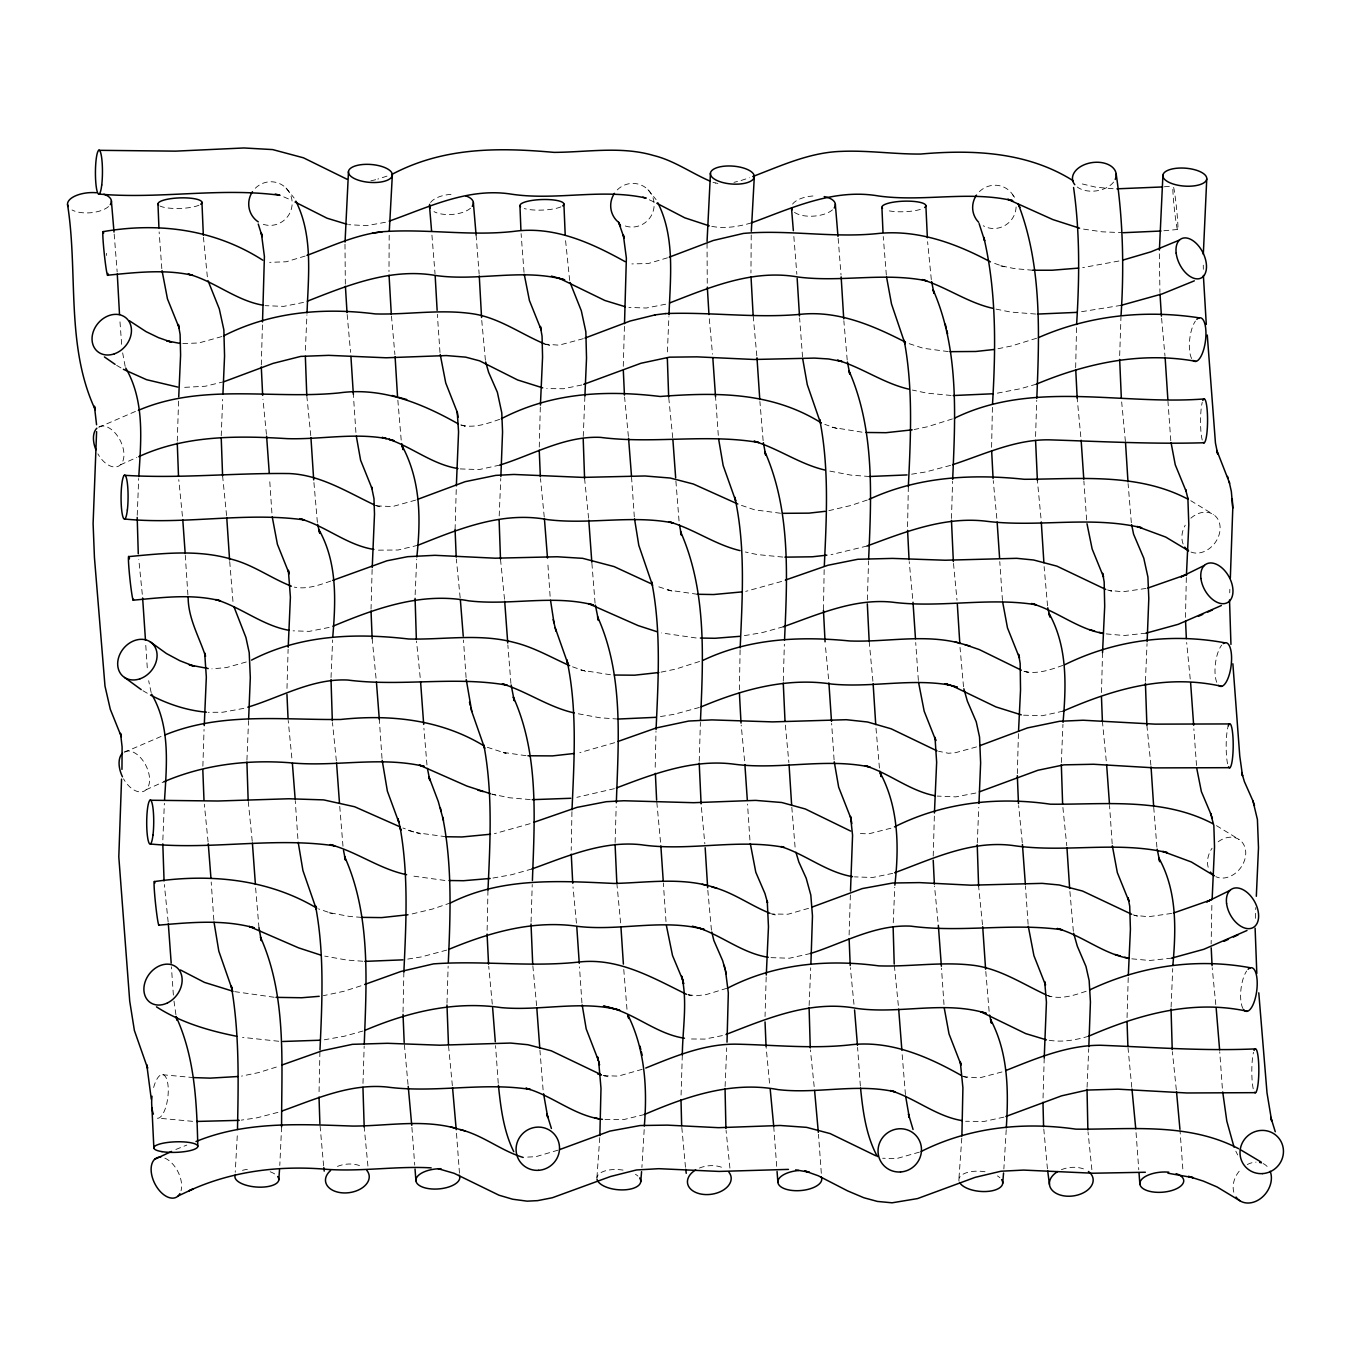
<?xml version="1.0" encoding="UTF-8"?>
<svg xmlns="http://www.w3.org/2000/svg" width="1351" height="1351" viewBox="0 0 1351 1351"><rect width="100%" height="100%" fill="white"/><g stroke="black" fill="none" stroke-linecap="round" stroke-linejoin="round"><path stroke-width="0.75" stroke-dasharray="5 3.75" d="M177.268 441.101L178.653 398.815M991.6 447.316L992.445 405.79M783.276 681.14L784.357 644.241M933.22 856.095L934.436 812.981M1035.575 436.508L1036.724 400.234M1127.055 1017.59L1128.237 977.33M1017.337 773.633L1018.434 733.306M1075.666 367.658L1076.612 324.493M1119.675 355.634L1120.975 316.86M1159.344 253.819L1159.935 292.458M286.986 688.419L288.118 649.189M455.084 529.558L456.351 485.836M849.104 934.943L850.505 890.917M867.359 599.861L868.575 560.8M261.3 364.905L262.516 321.91M344.995 244.143L345.332 284.352M446.995 1003.151L448.144 966.134M623.267 366.341L624.517 323.649M655.201 767.25L655.995 731.381M699.227 761.305L700.392 722.413M951.476 518.463L952.59 481.328M362.98 1083.418L364.179 1046.046M202.87 766.186L204.052 729.439M246.929 760.174L248.55 720.573M531.044 922.041L532.243 884.483M615.11 842.484L616.174 806.631M707.046 243.264L707.265 285.213M137.228 515.288L138.697 478.49M809.131 1005.516L810.701 967.84M389.189 235.209L388.987 271.585M499.195 515.964L500.765 478.524M1145.462 681.292L1147.033 643.616M583.244 436.424L584.899 396.063M725.099 1086.542L726.72 1047.869M751.224 234.973L750.953 273.003M893.247 922.733L894.75 887.235M221.226 435.849L222.662 399.406M1087.082 1087.285L1088.72 1048.697M977.28 842.906L978.766 807.358M1171.097 1007.103L1172.719 968.566M162.846 839.883L164.366 803.321M1229.731 592.836L1229.849 589.256M331.029 677.543L332.633 639.935M1061.329 762.521L1062.95 724.322M305.394 350.264L306.93 314.834M415.145 594.744L416.699 559.078M281.599 1126.852L279.792 1165.457M667.377 351.919L668.914 316.59M403.865 972.044L403.02 1012.558M824.161 569.649L823.451 610.331M319.917 1051.669L318.988 1095.171M487.964 890.275L487.086 932.021M1211.864 905.356L1211.138 943.944M1255.366 918.342L1255.788 907.585M908.345 486.664L907.534 528.393M571.946 811.647L571.203 850.218M740.112 649.831L739.352 691.087M1186.33 577.536L1185.486 617.373M237.269 1135.786L235.226 1172.28M372.133 569.43L371.035 609.132M766.186 976.993L765.038 1016.526M1006.225 1129.706L1003.861 1168.953M540.316 407.056L539.235 448.093M644.191 1129.605L641.894 1167.484M682.306 1055.097L680.988 1097.738M1044.222 1057.985L1042.972 1100.339M1102.534 652.617L1101.437 694.921M961.794 1138.082L958.889 1179.305M599.76 1137.61L596.922 1177.667M124.343 752.287L161.816 736.143M146.161 789.71L163.792 781.807M98.758 427.321L136.367 411.025M120.526 464.761L136.839 457.449M175.866 1149.465L186.776 1145.091M919.355 1152.15L896.709 1158.55L882.676 1158.246M305.174 256.048L286.192 261.773L269.609 262.347M667.495 257.805L648.362 263.513L631.88 263.918M583.328 338.662L559.027 345.18L544.909 344.117L549.435 345.366L546.091 344.336M330.86 581.048C319.224 585.051 306.795 589.661 294.332 587.128M642.215 1069.317L618.268 1076.122L604.083 1075.666L608.271 1076.831L603.086 1075.379M726.804 988.307L705.982 994.657L696.221 995.755L686.713 994.505L691.205 995.738L688.047 994.775M386.994 176.12L377.858 179.075M867.241 500.039L850.843 505.494L828.872 510.661M808.573 908.328L788.072 914.222L772.688 914.002M558.014 1150.174L535.925 1156.676L524.56 1157.233M246.254 661.973L226.394 667.597L211.887 668.829M1062.899 665.384C1050.453 669.691 1036.96 674.757 1023.67 671.211L1028.145 672.443L1022.859 670.822M499.634 419.334C487.238 423.623 473.779 428.605 460.573 424.923L465.132 426.173L461.485 425.025M415.618 500.123L392.398 506.608L377.165 505.865M1036.589 338.257L1011.477 345.991L995.805 349.183M699.565 661.466L675.736 669.083L660.757 672.207M530.132 823.671L494.432 833.685M699.345 707.451L674.402 714.257L658.021 716.976M614.654 742.678L579.815 752.608M450.609 902.89L432.371 909.071L409.978 914.441M781.638 581.437L745.701 591.383M446.691 950.108L421.546 956.88L407.023 959.193M361.004 985.808L343.779 991.313L323.379 995.687M221.885 336.551L198.884 342.951L182.571 343.627M952.421 418.928L927.225 426.815L914.154 429.517M950.58 465.369L925.671 471.972L911.182 474.269M276.347 1067.07L258.362 1072.643L241.525 1076.122M1086.17 991.246C1074.028 995.366 1060.67 999.824 1047.903 995.704M1001.986 1071.951L979.255 1077.946L964.344 1076.73M741.074 180.51L749.433 177.775M890.917 828.214L868.49 833.905L857.48 833.398M867.021 546.04L831.017 554.687M644.393 1114.524L623.892 1119.54L604.336 1119.624M1036.285 384.191L1020.444 388.733L996.531 393.31M531.889 868.98L511.472 874.756L492.051 878.201M976.553 746.9L955.444 752.71L948.385 753.267L938.59 751.274M783.31 626.763L762.352 632.589L742.206 636.017M363.031 1030.999L344.421 1036.2L324.308 1039.797M810.465 953.519L789.457 958.214L770.104 957.623M1063.085 711.15L1042.297 715.726L1023.095 715.169M499.701 465.116L479.081 469.574L459.813 468.898M614.401 788.663L576.877 797.326M277.918 1112.363L256.977 1117.817L241.255 1120.131M417.898 545.28L398.055 550.009L377.453 550.161M224.097 381.657L205.335 386.234L183.246 387.416M1088.653 1036.217C1075.649 1040.118 1061.802 1042.584 1048.292 1040.118M1003.928 1117.125L983.984 1121.465L965.577 1121.262M733.965 182.368L737.511 181.439M751.274 222.932C738.254 226.681 724.339 229.028 710.913 226.191M892.707 873.371L872.628 877.491L854.457 876.867M303.519 302.421L283.676 306.373L265.032 305.664M329.154 627.421L309.295 631.356L293.083 630.833M581.825 384.967L563.485 388.733L546.716 388.615M665.671 304.211L646.251 308.028L628.89 307.403M722.397 1035.592L704.8 1039.088L688.385 1038.953M1118.932 261.013L1082.725 267.616M370.816 180.848L375.916 179.666M243.839 708.38L222.729 712.247L208.189 712.315M385.44 222.273L366.56 225.668L348.558 224.671M975.861 793.02L955.765 796.87L937.189 796.077M1146.036 588.445L1122.816 591.772L1109.12 590.387L1113.393 591.586L1107.55 589.931M1171.638 913.428L1148.451 916.738L1134.806 915.353L1139.096 916.535L1133.253 914.88M1121.06 305.36L1078.571 312.165M1145.986 633.18L1124.083 635.527L1105.422 633.822M1171.604 958.146L1149.701 960.493L1131.057 958.754M1164.393 186.776L1171.435 186.083M1177.548 229.484L1160.999 231.021M1035.626 314.04L1010.531 312.047L996.025 309.109M1123.373 232.71L1102.163 231.815L1083.063 229.045M951.121 395.455L926.938 393.141L912.381 390.051M530.251 799.589L509.361 797.749L491.646 794.05M780.506 513.245L754.635 509.834L739.571 504.734M782.82 557.068L757.033 554.535L745.38 552.002M278.745 1041.266L242.521 1037.365M1032.62 270.234L1014.348 268.596L999.368 265.455L1004.181 266.772L992.09 262.516M1113.123 188.735L1096.049 187.232L1079.753 183.348M610.483 674.757L580.981 670.113L585.743 671.43L571.389 666.415M617.931 719.053L599.776 717.753L575.948 713.362M862.006 432.168L832.216 427.338L837.063 428.672L824.785 424.366M361.426 917.363L349.723 916.485L327.989 912.415L332.718 913.732L318.498 908.885M362.828 961.237L346.768 960.054L324.747 956.103M869.436 476.498L851.13 475.147L827.065 470.57M193.75 1077.608L161.546 1074.636M192.602 1121.33L158.388 1118.172M948.25 351.598L923.206 348.254L908.885 343.593M274.169 997.258L234.77 991.651M445.931 836.742L416.294 832.672M444.884 880.464L410.265 875.684M697.336 594.271L667.749 589.982L672.274 591.248L657.836 586.537M696.17 637.976L661.483 632.943M526.012 755.699L501.812 752.186L506.152 753.385L487.12 747.221M717.905 183.415L712.399 182.284L715.506 183.145M375.173 505.443L379.935 506.76L376.203 505.494M770.729 913.648L775.238 914.897L771.691 913.8M1046.079 995.231L1051.129 996.633M408.492 830.51L420.718 833.905M962.317 1076.257L967.282 1077.625L963.432 1076.24M492.304 794.219L495.986 795.249M413.541 831.912L402.902 827.994M283.794 196.891L291.478 200.235M649.307 199.796L654.931 202.414M1190.771 500.697L1213.401 514.495M1216.457 825.647L1239.036 839.461M142.936 690.733L148.982 694.194M116.642 365.361L121.708 368.333M647.99 189.697L656.096 199.644M286.04 188.059L294.13 198.006M1012.811 194.882L1014.601 197.246M1235.827 1151.204L1237.668 1154.936M151.16 692.539L148.661 680.718M125.17 366.408L122.553 352.391M175.917 1014.669L173.975 1001.057M711.437 930.18L707.755 889.549M963.516 686.764L960.021 647.399M569.666 280.451L565.41 238.992M207.345 276.82L203.444 237.252M879.433 768.06L875.853 726.551M1073.353 931.312L1069.654 888.519M1131.327 522.685L1128.085 483.607M931.312 279.606L927.597 241.694M485.397 360.261L481.665 319.444M401.196 440.071L397.481 395.809M795.08 847.077L791.652 805.297M1156.912 847.195L1153.653 806.294M317.384 522.415L313.702 479.892M989.118 1011.342L985.605 969.191M1047.532 605.805L1044.12 566.576M258.987 927.816L255.626 887.979M1091.878 1169.696L1088.011 1131.817M1047.43 1168.818L1043.58 1126.717M847.212 360.075L843.851 320.744M729.912 1168.108L726.061 1130.382M685.481 1167.281L681.647 1125.586M426.967 764.97L423.927 728.29M342.985 846.25L339.473 803.001M763.129 440.646L759.904 401.483M626.982 1009.298L623.486 965.982M232.963 601.465L229.586 559.871M524.019 272.362L521.098 233.622M367.928 1166.065L364.196 1127.106M323.615 1165.829L319.883 1123.627M161.816 268.68L159.131 231.916M886.34 275.114L883.233 236.509M679.046 520.962L675.787 479.706M1131.766 1087.285L1128.017 1047.768M905.44 1094.58L901.995 1052.311M814.18 1086.576L810.397 1049.879M1176.316 1089.801L1172.381 1051.652M769.53 1083.13L766.068 1046.518M1215.782 1004.57L1212.202 967.671M665.992 921.585L663.341 882.912M510.914 683.437L507.858 644.951M937.966 921.568L934.504 886.02M898.331 1005.414L894.21 964.04M853.967 1004.3L850.353 967.62M291.833 757.945L288.202 720.488M1190.231 679.013L1186.668 642.519M1196.513 765.477L1193.862 728.848M1106.249 760.883L1102.382 720.978M1022.268 842.652L1018.637 805.568M918.359 680.414L915.708 642.552M595.065 603.154L591.822 562.219M460.167 597.851L456.334 559.01M420.195 677.526L416.513 641.05M376.034 678.185L372.15 638.516M208.088 841.994L204.322 804.183M588.597 518.26L584.578 478.457M544.25 517.045L540.484 478.575M543.102 1089.869L539.927 1050.183M408.019 1084.532L404.185 1042.499M142.294 594.305L138.781 559.449M982.498 924.76L978.597 885.969M672.714 437.673L668.677 397.042M628.384 436.441L624.584 397.008M452.365 1085.731L448.6 1046.35M336.365 760.934L332.464 722.549M226.58 515.592L222.594 475.772M182.436 516.2L178.771 479.639M168.149 922.024L164.332 884.533M1170.793 440.713L1167.956 401.315M802.545 357.036L799.606 317.907M492.288 1004.148L488.724 966.218M121.641 344.319L119.732 318.363M1150.883 765.206L1146.898 725.352M1080.8 436.711L1077.203 398.494M1086.626 519.932L1083.874 480.973M1062.899 807.459L1066.766 845.709M1028.111 924.32L1025.443 885.834M912.668 598.409L909.206 561.611M828.551 678.81L825.36 645.39M310.764 435.63L306.778 395.336M266.434 434.363L262.955 399.271M252.232 841.301L248.162 800.451M953.502 563.418L956.998 600.232M785.353 725.149L788.883 762.589M744.57 760.799L741.192 725.115M701.405 807.526L704.85 843.868M660.538 842.23L656.62 800.079M504.514 599.27L500.495 559.094M1040.962 517.973L1037.399 480.534M996.802 518.311L993.238 480.584M718.293 435.343L715.54 396.755M620.616 922.936L616.833 883.03M576.438 923.155L573.01 886.948M382.012 758.384L379.327 719.644M869.183 641.421L872.982 681.968M439.987 352.527L437.336 314.293M213.846 920.166L211.195 882.017M834.091 759.887L831.625 723.393M860.367 1086.052L857.598 1047.43M536.617 1005.701L532.716 964.445M1125.4 441.507L1121.668 401.923M943.994 1004.604L941.495 968.143M756.813 355.853L753.115 314.918M709.292 318.752L712.501 354.198M391.469 316.033L394.914 354.637M347.156 314.479L350.568 352.358M1161.59 318.194L1165.001 356.191M1112.177 843.818L1109.559 805.517M431.932 235.125L435.039 273.763M271.906 512.958L269.592 478.761M1002.459 600.418L999.774 561.594M793.848 236.476L796.854 274.27M476.092 234.973L479.149 274.101M466.078 677.56L463.477 640.07M498.249 1083.316L495.547 1045.606M355.904 432.438L353.354 394.357M297.879 838.566L295.244 800.636M114.176 234.01L117.165 271.956M838.16 238.367L841.031 275.013M749.923 840.001L747.525 804.115M1222.351 1088.197L1219.733 1051.821M634.311 516.893L631.559 477.308M581.943 1002.982L579.478 966.894M187.907 594.98L185.273 555.345M550.11 596.281L547.712 561.594M173.367 995.079L171.408 966.809M411.903 1127.308L414.74 1165.119M1179.913 1129.014L1182.885 1169.78M1136.056 1132.662L1138.775 1169.78M821.324 1173.31L818.47 1134.266M773.735 1126.43L776.791 1167.771M459.475 1173.192L456.216 1129.689M147.276 667.799L145.688 643.937M1203.285 265.168L1203.319 269.288M1173.647 187.384A22.004 1.098 84 0 1 1177.633 220.737A22.004 1.098 84 0 1 1175.927 221.378A22.004 1.098 84 0 1 1172.82 187.705M106.442 253.296A22.004 1.098 84 0 1 106.661 255.491M1191.65 358.555A22.004 7.92 -83 0 1 1195.382 321.082M1202.255 440.054A22.004 3.513 -89.7 0 1 1202.238 402.345M99.096 426.696A22.004 13.02 63.3 0 1 120.222 440.443A22.004 13.02 63.3 0 1 119.091 465.859A22.004 13.02 63.3 0 1 97.88 453.852M1190.873 518.176A22.004 17.327 -53.3 0 1 1215.697 516.369A22.004 17.327 -53.3 0 1 1215.14 542.68A22.004 17.327 -53.3 0 1 1190.18 551.698M1183.104 543.98A22.004 17.327 -53.3 0 1 1185.232 525.184M1216.744 682.306A22.004 7.92 -83 0 1 1221.743 645.086M1227.586 763.822A22.004 3.513 -89.7 0 1 1227.873 727.311M124.731 751.646A22.004 13.02 63.3 0 1 145.857 765.409A22.004 13.02 63.3 0 1 144.709 790.825A22.004 13.02 63.3 0 1 123.515 778.801M1218.197 841.774A22.004 17.327 -53.3 0 1 1242.109 842.197A22.004 17.327 -53.3 0 1 1240.336 868.237A22.004 17.327 -53.3 0 1 1215.816 876.664M1208.166 867.258A22.004 17.327 -53.3 0 1 1212.067 848.208M1242.92 1008.488A22.004 7.92 -83 0 1 1246.652 971.014M153.626 1087.504A22.004 7.92 -83 0 1 165.109 1076.156A22.004 7.92 -83 0 1 166.663 1103.919A22.004 7.92 -83 0 1 155.281 1117.176M1253.221 1088.788A22.004 3.513 -89.7 0 1 1253.508 1052.277M1263.084 1163.549A22.004 17.327 -53.3 0 1 1268.505 1168.142M1233.801 1192.224A22.004 17.327 -53.3 0 1 1240.556 1169.662M1247.294 1164.545A22.004 17.327 -53.3 0 1 1256.042 1162.147M164.839 1158.145A22.004 13.02 63.3 0 1 181.051 1190.721M1113.579 182.081A22.004 14.304 -7.7 0 1 1077.203 186.995M1061.413 1169.696A22.004 14.304 -7.7 0 1 1085.309 1169.645M979.374 191.656A22.004 21.363 -40.9 0 1 1014.196 197.415M1016.104 206.973A22.004 21.363 -40.9 0 1 983.241 225.769M959.075 1181.247A22.004 10.065 5 0 1 986.213 1171.959M997.41 1175.91A22.004 10.065 5 0 1 999.909 1177.734M920.318 209.422A22.004 5.286 -2 0 1 886.239 210.199M832.486 209.844A22.004 10.065 -4.5 0 1 812.643 216.194A22.004 10.065 -4.5 0 1 793.611 211.651M792.598 204.119A22.004 10.065 -4.5 0 1 816.561 195.861M699.446 1168.041A22.004 14.304 -7.7 0 1 723.342 1167.99M617.272 189.883A22.004 21.548 -51.6 0 1 645.829 187.789A22.004 21.548 -51.6 0 1 651.148 215.907A22.004 21.548 -51.6 0 1 624.027 225.533M597.108 1179.609A22.004 10.065 5 0 1 624.246 1170.304M635.443 1174.272A22.004 10.065 5 0 1 637.942 1176.096M560.918 206.838A22.004 5.286 -2 0 1 524.289 208.561M470.52 208.206A22.004 10.065 -4.5 0 1 433.992 211.617M430.631 202.481A22.004 10.065 -4.5 0 1 454.595 194.223M337.48 1166.403A22.004 14.304 -7.7 0 1 361.376 1166.352M255.305 188.245A22.004 21.548 -51.6 0 1 283.862 186.151A22.004 21.548 -51.6 0 1 289.182 214.252A22.004 21.548 -51.6 0 1 262.06 223.878M242.471 1170.354A22.004 8.967 4.4 0 1 249.867 1169.088M270.166 1171.756A22.004 8.967 4.4 0 1 275.959 1174.846M198.952 205.2A22.004 5.286 -2 0 1 178.94 208.476A22.004 5.286 -2 0 1 160.026 206.061M108.553 206.551A22.004 10.065 -4.5 0 1 72.025 209.962"/><path stroke-width="1.5" d="M177.268 443.145L178.501 475.991M221.226 437.91L222.594 475.772M783.276 683.116L785.015 721.231M977.229 844.797L978.597 885.969M1035.575 440.443L1037.399 480.534M1127.038 1021.424L1127.882 1045.843M1171.047 1008.994L1172.229 1049.592M1229.089 481.446L1231.352 491.528L1232.787 508.094L1230.339 577.941M162.812 843.902L164.062 880.92M1017.32 775.66L1018.485 803.592M1061.329 764.548L1062.612 803.777M1119.658 359.383L1121.347 398.342M331.012 679.553L332.329 720.691M499.11 519.848L500.495 559.094M893.129 926.803L894.21 964.04M1255.113 928.205L1256.818 973.463M305.343 356.259L306.778 395.336M446.978 1005.009L448.464 1044.559M667.326 357.846L668.677 397.042M699.21 763.163L701.101 803.845M951.459 520.371L953.35 561.56M362.946 1087.335L364.196 1127.106M246.912 762.099L248.162 800.451M1229.511 599.979L1230.947 644.393M415.095 598.375L416.344 639.04M1159.394 250.138L1162.907 175.292M1203.319 254.309L1206.747 178.974A22.004 8.967 4.4 0 0 1174.779 168.487A22.004 8.967 4.4 0 0 1172.955 183.939A22.004 8.967 4.4 0 0 1206.747 178.974M137.194 517.382L138.275 553.826M96.597 431.644L93.101 523.614L94.435 557.507L104.99 686.105L110.292 709.258L121.354 736.734L120.526 733.34L122.114 746.934L121.962 769.378M809.097 1007.576L810.262 1047.903M345.045 242.099L348.49 171.594M1145.428 683.285L1146.898 725.352M281.599 1126.852C281.413 1063.423 287.054 996.447 260.456 937.104L261.317 940.634L258.987 927.816M707.063 241.339L710.457 173.232M725.048 1088.585L725.926 1128.507M1087.031 1089.294L1087.876 1129.875M389.291 231.308L392.33 175.258A22.004 8.967 4.4 0 0 360.362 164.788A22.004 8.967 4.4 0 0 358.539 180.24A22.004 8.967 4.4 0 0 392.33 175.258M237.489 1129.504C238.401 1081.594 239.549 1033.11 231.224 985.74L232.068 989.168L218.811 951.138L214.032 922.193M751.325 231.274L754.297 176.913A22.004 8.967 4.4 0 0 722.329 166.426A22.004 8.967 4.4 0 0 720.505 181.878A22.004 8.967 4.4 0 0 754.297 176.913M1006.292 1127.865C1008.64 1091.051 1008.336 1052.75 990.553 1019.498L991.448 1023.129L989.624 1015.091M644.326 1126.025C647.45 1088.095 645.018 1049.406 627.877 1015.006L628.722 1018.519L628.029 1014.821M656.062 729.557C658.241 680.414 661.298 630.512 651.706 581.926L652.533 585.388L638.803 545.348L634.531 518.835M908.345 486.664C910.625 437.977 913.276 388.598 904.174 340.418L905.001 343.796L891.508 303.992L886.56 277.073M572.013 809.84C574.124 759.921 577.502 709.106 566.896 659.896L567.775 663.459L555.126 627.59M740.179 647.872C742.307 597.682 745.701 546.564 734.775 497.1L735.653 500.714L723.157 465.538L718.648 439.159M319.984 1049.845C322.129 1001.902 324.561 953.232 315.492 905.812L316.337 909.223L302.928 870.551L298.199 842.332M364.263 1044.07C366.493 981.366 370.9 915.167 344.573 856.517L345.434 860.047L343.492 850.37M403.865 972.044C406.077 923.729 408.728 874.823 400.014 826.964L400.825 830.308L397.971 818.774L398.866 822.421L387.382 791.179L382.198 760.377M448.329 962.115C450.457 913.816 452.315 864.741 442.655 817.068M487.964 890.275C490.177 841.893 492.862 792.885 483.844 745.009L484.688 748.403L471.769 711.47L466.247 679.502M824.313 565.951C826.542 517.197 829.278 467.75 819.702 419.57L820.547 423.049L807.29 384.714L802.747 359.028M532.412 880.531C534.523 819.23 539.167 754.365 513.312 697.048L514.207 700.679L511.151 685.008M616.343 802.764C618.353 740.703 623.875 674.841 597.547 616.765L598.442 620.413L595.386 605.147M700.477 720.471C703.229 657.261 706.776 590.792 680.532 531.635L681.377 535.097L679.519 525.083M784.543 640.104C787.278 577.012 790.926 510.644 764.835 451.606L765.679 455.118L763.366 442.655M868.642 558.993C871.361 495.969 874.924 429.719 848.952 370.714L849.813 374.244L847.449 362M952.675 479.436C955.309 416.007 959.227 349.284 933.119 289.823L933.997 293.387L931.616 281.565M992.529 403.932C995.771 348.338 996.65 291.782 983.781 237.236L984.643 240.765L979.103 223.574M1036.808 398.258C1039.375 333.511 1042.06 265.353 1018.232 203.95M1076.612 324.493C1079.415 278.846 1080.091 232.896 1073.572 187.519M1121.077 314.884C1124.116 267.92 1123.036 220.652 1116.179 174.059M961.895 1135.971L962.908 1087.808L960.257 1061.548L961.101 1065.01L949.027 1033.937L944.332 1008.454M1212.134 899.546L1214.515 846.773L1213.84 825.478L1210.547 813.353L1211.357 815.227L1201.377 791.602L1196.885 769.006M121.556 779.105L118.804 856.855L129.713 1001.108L134.391 1030.509L147.631 1068.269L146.786 1064.824L151.295 1099.241M540.417 405.08L542.562 357.12L542.072 336.213L540.366 326.385L541.227 329.948L529.423 300.53L524.239 274.304M599.861 1135.566L600.992 1088.349L598.696 1061.683L599.506 1065.01L597.514 1056.87L598.409 1060.518L586.199 1028.905L582.18 1004.958M682.306 1055.097C682.593 1028.905 687.659 1002.07 681.782 976.199L683.657 983.815L682.846 980.488M1044.222 1057.985L1046.434 1002.206L1044.695 981.653L1045.522 985.048L1033.92 955.664L1028.297 926.33M1102.534 652.617L1104.696 606.261L1104.172 581.859L1102.636 573.331L1103.514 576.877L1092.148 548.979L1086.998 523.732M307.032 312.925C308.332 275.756 313.229 235.614 295.869 201.147M372.234 567.572L374.497 514.174L373.974 498.553L371.559 486.951L372.133 488.826L360.599 460.201L356.326 436.204M669.015 314.682C670.316 277.462 675.196 237.303 657.836 202.802M727.007 1042.161L728.324 992.934L725.504 970.626M766.287 975.034L768.466 926.769L767.25 901.151L767.537 902.721L764.97 893.585L755.8 872.256L750.312 843.564M934.436 812.981L936.648 762.285L935.01 737.291L935.838 740.635L924.168 711.166L918.545 682.306M1128.321 975.405L1130.415 929.353L1129.723 906.217L1128.068 897.756L1128.963 901.353L1117.328 872.594L1112.346 845.777M1186.414 575.577L1188.796 524.593L1187.884 498.232M138.781 476.599C141.112 440.088 144.844 401.061 125.761 368.063M178.737 396.839L180.595 355.009L180.105 334.389L178.332 324.476L179.21 328.057L167.456 298.892L162.052 270.656M164.569 799.589C166.747 764.142 170.395 726.163 151.633 694.194M204.254 725.605L206.331 677.104L204.693 652.972L205.521 656.316C199.137 636.709 188.11 618.386 188.144 596.99M222.949 393.783L224.553 356.022L223.861 329.88L219.301 308.906L208.054 280.755M262.516 321.91L264.408 256.47L261.368 233.199L262.212 236.645L258.261 224.063M248.652 718.681L250.307 677.645L249.209 652.634L245.933 637.503L233.959 606.751M288.219 647.213L290.397 597.159L288.354 570.257L289.215 573.753L277.411 544.318L272.243 516.909M332.819 636.186C335.825 600.114 337.277 562.168 318.887 529.66L319.782 533.358L317.671 524.424M416.817 556.967C420.972 518.649 420.651 480.534 402.21 446.05L403.071 449.613L401.737 443.584M456.351 485.836L458.563 431.881L457.212 411.633L458.006 417.29M500.866 476.565L502.555 431.999L501.778 412.815L497.371 392.263L488.64 372.369L485.668 361.984M584.899 396.063L586.52 358.167L585.844 331.755L581.335 310.814L570.038 282.46M624.517 323.649L626.374 258.125L623.335 234.888L624.179 238.333L618.657 222.324L620.514 226.073L618.961 223.236M810.904 963.803L812.475 915.961L810.803 895.021L806.192 878.218L798.813 861.921L795.959 852.312M850.505 890.917L852.565 835.256L850.522 816.426L851.856 823.637M894.852 885.158C899.141 846.942 898.685 807.577 880.295 773.059L881.156 776.622L879.957 771.235M978.968 803.473L980.623 762.927L979.543 737.038L976.249 721.839L967.35 701.101L963.854 688.774M1018.536 731.381L1020.529 690.006L1020.157 663.29L1018.62 654.408L1019.481 657.937L1007.474 627.877L1002.712 602.326M1063.051 722.346C1066.209 685.396 1067.678 646.656 1048.984 613.337L1049.896 617.002L1047.785 607.781M1088.822 1046.772L1090.426 1001.969L1089.142 980.522L1085.968 966.438L1077.338 946.257L1073.657 933.271M1147.134 641.674L1148.806 598.561L1147.911 577.029L1143.773 558.166L1133.573 534.169L1131.631 524.627M1172.904 964.867C1176.079 928.644 1177.093 890.697 1158.837 858.037L1159.732 861.718L1157.199 849.188M1256.329 896.287L1258.49 847.685L1257.409 819.483L1252.968 800.974L1244.372 781.57L1241.721 772.552L1242.548 775.964L1239.762 756.053L1232.872 663.797M278.779 1179.896L279.522 1169.645M640.729 1181.753L641.573 1171.672M1002.695 1183.392L1003.557 1173.023M1204.45 565.377L1181.027 576.911L1185.384 574.935L1147.81 588.057M1230.085 890.343L1206.663 901.877L1211.02 899.901L1173.428 913.04M1171.604 958.146L1203.859 949.28L1246.99 930.501M1145.986 633.18L1178.241 624.314L1221.355 605.535M1179.406 240.106L1150.9 251.843L1122.85 260.101M154.554 1159.378L171.526 1151.44M178.197 1195.922L193.21 1188.897L188.887 1190.873C232.152 1170.878 280.316 1165.187 327.466 1169.392C362.068 1171.739 396.586 1165.896 431.155 1167.872M1194.335 280.839L1162.215 293.91L1121.06 305.36M1198.455 616.309L1202.812 614.333M1207.794 612.054L1212.438 609.943M1224.074 941.292L1228.431 939.3M1233.429 937.02L1238.056 934.909M163.792 781.807C203.477 764.75 247.132 759.431 290.009 762.775C334.66 767.216 380.29 755.986 424.298 766.439L419.334 765.071L467.024 786.113L490.464 793.696M138.731 456.689C185.34 435.174 237.185 435.596 287.256 438.653C320.271 439.666 353.59 432.573 386.352 438.602L382.113 437.42L394.019 440.713L388.885 439.278C412.579 447.485 432.742 464.524 457.972 468.544M645.744 1068.033C674.385 1056.482 703.837 1044.036 735.299 1044.154C773.127 1044.847 810.938 1048.984 848.766 1045.015C889.296 1039.73 927.158 1056.127 961.524 1075.565M728.459 987.716C775.052 963.753 827.386 959.024 878.707 965.864C910.338 966.928 942.019 961.405 973.598 965.34C999.909 968.751 1022.217 983.748 1045.758 994.674M559.753 1149.549L609.825 1131.108L640.138 1125.535L667.225 1125.13L718.512 1127.68L780.202 1125.484L806.631 1127.359L830.156 1133.59L875.853 1155.78M391.959 174.363C443.314 147.191 497.759 147.343 553.978 152.376C587.161 152.241 621.139 145.925 653.597 155.5C674.031 160.482 691.239 173.08 710.339 181.237M812.052 907.095L862.293 888.57L892.724 883.014L919.389 882.608L970.997 885.192L1042.145 883.368L1059.201 884.973L1082.523 891.035L1131.699 914.272M501.373 418.709C551.411 392.634 605.18 389.899 660.183 396.485C717.009 392.195 771.624 391.858 821.324 422.931M251.522 660.115C300.226 634.886 355.161 632.792 408.576 638.989C443.652 639.901 479.571 633.247 514.005 642.4C533.696 647.129 551.276 657.515 569.649 665.655M1064.622 664.776C1114.288 640.239 1170.371 632.707 1224.85 642.806M417.391 499.448L465.116 481.682L495.766 475.383L513.819 474.454L582.805 477.393L644.934 475.974L670.265 478.034L693.384 484.03L737.815 504.024M980.066 745.583L1027.52 727.902L1059.572 721.282L1083.13 720.235L1155.105 724.136L1229.427 723.933M223.641 335.875C270.724 311.76 323.48 307.369 375.274 313.922C408.222 314.851 441.321 308.805 474.117 313.989C499.735 318.262 520.946 334.001 544.419 343.829M1005.583 1070.617C1036.082 1058.508 1067.29 1045.117 1100.727 1045.269C1152.15 1047.228 1203.521 1051.196 1255.062 1048.9M752.727 176.559C781.334 165.633 809.857 152.393 840.997 151.396C867.595 150.181 894.041 154.267 920.622 154.048C973.092 149.437 1027.452 151.802 1073.234 180.781M894.48 826.896C942.812 802.578 997.021 796.465 1050.234 804.183C1104.848 804.74 1162.519 797.208 1212.945 823.738M1089.565 989.979C1139.653 966.117 1195.736 957.656 1250.486 967.772M703.212 660.234C749.011 638.499 799.978 636 849.644 640.965C886.256 642.384 923.577 633.754 959.582 643.127M450.609 902.89C501.677 877.187 558.892 880.886 614.097 883.453C648.328 882.676 683.842 876.647 717.009 888.333C735.721 894.278 751.781 906.031 769.935 913.259M533.848 822.303L576.911 807.391L606.295 801.7L623.892 800.755L693.536 802.697L755.564 800.383L781.807 802.511L805.314 808.979L850.657 831.068M281.734 1065.095L322.332 1050.723L352.51 1044.323L387.416 1043.293L439.734 1045.201L510.526 1043.056L527.785 1044.711L551.292 1050.825L600.097 1074.197M921.129 1151.491C969.14 1127.308 1023.045 1121.55 1075.869 1129.149C1130.483 1129.672 1188.12 1122.242 1238.58 1148.688M306.947 255.39C331.603 246.254 355.853 234.669 382.282 231.73C426.308 228.471 470.418 236.476 514.478 231.308C554.4 225.887 591.231 242.859 625.108 261.638M669.252 257.163L713.311 240.478L743.438 233.419C787.836 229.467 832.317 238.131 876.799 233.639C917.126 229.146 955.512 243.146 990.401 261.858M585.017 338.054L630.14 321.031L655.269 314.851M332.633 580.406L386.943 560.783L407.647 556.68L434.971 555.312L495.175 558.199L557.22 556.764L582.703 558.335L614.063 566.576L650.844 583.581M954.414 418.253C1032.704 379.732 1120.705 405.317 1203.792 398.967M785.319 580.103L827.96 565.258L857.784 559.28L892.471 558.402L945.143 560.226L1016.712 558.318L1033.667 560.006L1056.887 566.137L1105.743 589.441M618.167 741.395L656.282 727.936L688.74 721.046L711.859 719.897L772.569 721.89L846.334 719.711L867.545 721.991L891.136 728.797L936.969 750.835M1038.429 337.632C1088.889 315.391 1144.871 309.497 1199.215 317.84M364.618 984.491L400.977 971.453L433.485 963.888C481.682 960.375 530.048 967.282 578.296 962.115C617.863 957.251 652.499 977.634 686.477 994.302M869.065 499.397C917.701 476.734 971.555 473.728 1024.244 479.284C1078.976 479.183 1136.698 472.546 1187.242 498.789M417.898 545.28C459.222 528.832 502.133 511.033 547.712 519.645C589.441 524.779 631.896 514.782 673.254 522.972L668.661 521.706C693.502 528.68 714.831 544.689 740.078 550.617M531.889 868.98C566.947 856.348 602.732 840.609 640.965 844.713C688.554 851.704 737.004 838.447 784.171 847.381L781.03 846.52M701.287 706.793C742.493 689.517 786.451 677.239 831.524 684.045C870.821 687.929 910.473 678.236 949.466 685.008L945.143 683.809L957.183 687.186L945.143 683.809M616.36 787.988C654.222 773.583 693.451 758.637 734.809 764.278C779.78 770.053 825.562 757.675 870.027 767.064L865.113 765.696C889.448 773.363 909.747 790.909 935.128 795.756M783.31 626.763C818.368 614.384 853.967 598.257 892.15 602.141C940.026 608.322 988.577 596.973 1036.116 604.792L1031.539 603.525C1056.651 610.753 1077.321 628.907 1103.463 633.501L1099.19 632.302M448.633 949.449C489.873 932.291 533.78 919.626 578.904 926.516C620.599 931.126 663.29 918.494 704.243 929.471L692.303 926.161M979.374 791.838L1037.956 770.256L1063.862 764.852L1093.499 764.261L1154.987 767.892L1229.95 767.689M364.905 1030.357C407.951 1012.085 453.953 1000.787 500.951 1007.593C540.451 1011.291 580.829 1000.027 619.687 1010.143L603.441 1006.107C632.589 1011.105 655.049 1033.853 684.467 1038.227M224.097 381.657L273.037 363.402L300.783 356.394L328.681 355.347L386.116 357.779L446.32 355.566L465.639 357.137L479.639 360.852L517.636 379.969L542.697 387.855M165.143 734.893C221.125 711.943 281.971 720.134 340.688 719.475C389.983 714.189 440.662 719.492 483.709 745.701M952.523 464.727C984.254 454.375 1015.547 439.126 1049.727 439.852C1101.251 441.473 1152.741 444.293 1204.332 442.74M138.326 410.366C202.549 382.772 272.159 399.66 339.253 392.905C381.86 386.91 421.934 403.358 458.141 423.809M281.835 1111.062C315.729 1098.988 350.129 1083.282 387.095 1087.031C434.735 1093.381 482.999 1081.915 530.318 1089.463L525.792 1088.214C552.576 1095.56 574.276 1115.96 602.428 1119.354M195.996 1141.544C245.916 1120.958 300.192 1124.285 352.831 1126.075C386.707 1126.058 421.411 1119.202 454.73 1128.034M1088.653 1036.217C1138.64 1014.533 1192.595 999.233 1247.345 1011.308M1005.853 1116.483L1061.616 1095.83L1087.099 1090.071L1117.986 1089.176L1186.887 1092.976L1255.586 1092.655M751.274 222.932C792.176 207.953 833.618 188.194 878.538 195.979C923.138 202.143 968.735 190.491 1012.777 200.674L1007.762 199.289L1052.851 219.571L1079.584 228.184M894.632 872.746C933.136 858.594 972.23 839.528 1014.55 845.743C1065.314 852.903 1117.294 840.829 1167.433 852.684L1162.806 851.417L1191.346 861.972L1214.245 875.786A22.004 17.327 -53.3 0 1 1210.412 872.07M307.302 301.205C348.457 285.027 391.081 267.582 436.339 275.604C479.014 281.413 522.82 268.123 564.701 279.843L551.377 276.094M583.716 384.359L640.931 363.267L669.437 357.171L697.032 356.85L754.01 359.484L814.569 358.099L828.518 358.961L842.129 361.511L837.468 360.21C862.191 367.556 883.571 383.38 908.885 389.156M669.539 302.979C710.609 287.054 752.946 268.984 798.154 277.039C840.947 282.511 884.483 272.075 926.854 280.89L922.091 279.573C946.409 287.02 967.519 302.573 992.512 308.248M332.937 626.222C375.848 608.338 421.157 591.856 468.51 600.807C509.969 605.822 552.593 594.406 593.359 604.978L588.377 603.593L638.145 625.597L656.941 631.694M867.021 546.04C905.795 531.669 945.751 515.761 988.054 521.452C1039.122 527.38 1091.355 515.727 1141.713 527.785L1137.086 526.502L1165.693 537.056L1188.61 550.82A22.004 17.327 -53.3 0 1 1184.776 547.121M644.393 1114.524C686.612 1096.37 731.516 1080.851 778.193 1089.632C817.135 1094.175 856.787 1083.114 895.257 1091.878L890.444 1090.544C915.353 1098.211 936.057 1116.382 962.216 1120.638M1036.285 384.191C1086.744 363.031 1141.443 351.361 1196.074 361.376M725.994 1034.478C767.875 1018.232 810.955 999.757 857.091 1008.471C899.986 1014.28 944.146 1000.5 986.146 1013.25L980.725 1011.73L1025.696 1033.599L1046.4 1039.865M389.156 221.142C428.757 207.176 468.442 187.181 511.826 194.223C556.494 200.809 602.056 188.127 646.166 198.124L642.789 197.195M247.807 707.181C280.772 697.184 312.25 678.253 347.798 680.043C400.723 686.848 454.73 675.956 507.165 685.193L502.352 683.876C527.11 691.56 548.726 707.282 574.243 712.94M810.465 953.519C843.48 943.049 875.245 924.27 910.979 926.161C961.135 932.865 1011.95 922.733 1061.818 929.741L1057.293 928.492C1082.421 935.584 1103.007 953.84 1129.081 958.433L1124.792 957.234M1063.085 711.15C1114.102 688.892 1165.558 673.761 1221.709 686.342M499.701 465.116C532.885 454.831 564.634 435.799 600.469 437.369C653.023 444.158 706.59 433.553 758.688 442.503L753.959 441.203C778.649 448.583 800.012 464.389 825.326 470.131M665.283 313.601L665.401 313.584C710.322 311.861 755.209 318.397 800.18 314.344C837.89 310.325 872.814 325.405 905.474 342.175M658.815 672.528L634.632 675.196L614.384 675.027M912.178 429.838L886.053 432.692L865.94 432.472M408.002 914.745L381.691 917.599L361.426 917.363M573.871 753.52L552.508 755.901L527.954 755.766M382.282 231.73L372.403 233.216M490.43 834.242L462.008 836.961L445.931 836.742M490.16 878.454L463.545 880.717L449.039 880.514M741.716 591.924L713.564 594.541L697.336 594.271M740.128 636.304L715.017 638.28L700.358 638.044M994.066 349.487L975.777 351.48L950.057 351.665M993.019 393.766L953.232 395.539M654.61 314.935L665.401 313.584M1078.622 268.089L1052.142 270.234L1032.62 270.234M825.022 511.337L808.979 513.144L782.516 513.329M826.846 555.16L812.255 556.798L784.897 557.152M319.208 996.312L301.661 997.747L276.026 997.359M320.221 1040.219L282.883 1041.486M237.708 1076.527L210.249 1078.132L193.75 1077.608M239.228 1120.351L196.638 1121.448M103.166 231.646C158.878 221.969 214.843 229.4 262.769 260.186M107.523 275.216C135.759 272.497 164.687 269.018 192.72 275.334L188.144 274.067C214.539 281.211 236.003 300.665 263.31 305.258M128.801 556.612C163.032 553.37 198.597 549.3 232.102 559.382C253.329 564.921 271.146 578.312 291.377 586.199M133.158 600.182C162.069 597.598 191.943 593.562 220.5 600.874L215.704 599.54C241.305 607.241 262.533 625.699 289.249 630.36M154.436 881.578C209.929 873.506 267.92 878.91 316.776 908.142M158.793 925.148C190.44 922.429 223.202 919.254 254.241 927.833L249.293 926.465L298.605 947.862L321.318 955.275M1076.696 312.385L1037.45 314.074M570.764 798.272L532.226 799.674M655.978 717.313L617.931 719.053M1162.637 186.945L1116.99 188.819M1160.999 231.021L1123.373 232.71M907.061 474.927L869.436 476.498M402.868 959.852L364.838 961.388M1145.344 1172.246L1093.128 1173.225L1023.518 1170.084L1000.956 1171.233L975.219 1177.329L917.515 1198.59L892.082 1202.812L877.407 1201.427L863.846 1197.746L847.55 1190.856L818.301 1175.775L804.639 1170.912L809.232 1172.178L795.621 1169.882M98.657 150.316L175.596 151.143L243.957 147.968L272.682 149.589L303.468 157.814L347.156 179.311M99.197 194.071C159.469 199.357 220.247 187.215 280.012 195.321L275.266 194.02M124.292 475.282C179.379 478.794 234.382 472.799 289.367 473.559C320.44 474.91 347.055 491.967 374.328 504.869M124.832 519.037C184.631 525.066 245.055 511.641 304.397 519.949L299.77 518.683C325.659 525.961 346.869 545.179 373.855 549.418M149.927 800.248L218.035 801.008L288.827 798.762L323.666 799.893L354.637 806.75L399.423 826.576M150.468 844.003C211.735 849.999 273.814 836.928 334.676 845.844L330.201 844.595C356.782 851.721 379.462 869.065 406.617 874.688M788.444 1169.392L719.053 1171.435L658.781 1168.683L636.405 1169.983L610.534 1176.501L552.356 1197.746L537.647 1200.634L527.11 1201.157L512.705 1199.232L498.975 1195.196L454.206 1173.343L438.062 1168.666M208.189 668.542L189.275 664.912L194.257 666.279L179.886 660.74L166.393 653.512L150.181 641.793M206.416 712.18C186.877 710.491 167.845 704.124 150.501 695.073M1167.923 1173.208L1193.068 1177.65L1188.441 1176.383L1203.336 1181.095L1216.981 1186.921L1239.88 1200.752M180.477 343.492L166.764 340.857L171.476 342.158L158.557 337.682L146.06 331.637L129.375 320.744M177.758 387.078L146.583 379.699L123.397 369.313M1021.255 714.848L995.957 706.928L951.999 685.734M768.263 957.302C742.982 953.367 722.751 936.344 699.075 928.036M236.797 1036.301C208.763 1030.729 180.662 1022.504 156.48 1006.85M709.224 225.853L684.771 217.815L656.822 203.275M233.064 991.279L204.508 982.413L180.443 969.967M346.92 224.266L327.043 218.203L295.042 202.025M625.344 306.761L604.843 300.479L559.382 278.34M852.549 876.647C826.542 872.307 805.821 854.541 781.148 846.638M406.735 399.541L391.993 395.488M1089.446 629.583L1094.648 631.035M964.85 644.63L979.357 649.595L1021.373 670.214M1115.065 954.498L1120.3 955.951M477.899 790.183L483.084 791.618M702.233 884.246L706.505 885.429M711.842 886.898L717.009 888.333M601.347 1074.889L597.851 1073.91L600.975 1074.788M460.032 1129.554C482.712 1134.992 501.035 1150.832 523.209 1157.452M594.406 1117.632L598.594 1118.814M955.258 641.928L970.035 646.082M450.407 1126.818L465.234 1130.99M1240.336 1149.65L1261.226 1162.113M141.213 689.618L124.579 677.476M115.088 364.348L104.415 356.934M877.407 1156.608C866.025 1135.667 862.917 1111.451 860.553 1088.079M1018.08 203.697L1019.921 207.395M513.768 1151.643C503.602 1131.091 500.765 1107.854 498.418 1085.326M1229.646 483.236L1216.829 450.457L1217.707 454.071L1215.444 442.993L1207.27 335.048M1275.276 1131.75L1270.784 1117.26L1271.629 1120.756L1267.018 1092.959L1258.777 992.833M1234.037 1147.1L1226.809 1121.11L1222.723 1091.963M551.394 1128.457L546.902 1114.001L547.763 1117.497L543.592 1093.77M913.056 1129.47L908.463 1114.085L909.307 1117.53L905.643 1096.286M1254.505 805.601L1252.968 800.974M1211.661 816.156L1212.404 818.368M726.314 973.953L722.701 960.781L713.852 940.465L711.791 932.055M682.677 979.847L672.511 955.512L666.431 925.688M443.483 820.412L438.264 801.447L428.976 776.926L429.854 780.523L427.406 768.415M1227.552 476.413L1228.127 478.305M850.843 818.182L838.667 787.194L834.259 761.812M724.204 965.34L725.099 969.005M550.533 600.283L553.994 622.845M641.353 1051.855L642.164 1055.165M440.375 807.898L441.27 811.563M946.798 330.404L947.625 333.781M945.295 324.206L946.173 327.803M639.935 1046.062L640.83 1049.71M469.472 702.132L470.3 705.526M470.874 707.823L471.769 711.47M553.184 619.552L556.021 631.255M1188.036 498.992L1185.638 489.602L1186.212 491.511L1175.252 464.778L1171.064 442.706M457.33 412.427L445.746 382.975L440.223 354.486M176.255 1016.492L176.93 1020.123L176.086 1016.627C194.797 1057.124 196.756 1102.18 197.803 1146.155M1049.457 1184.439L1047.684 1170.844M685.734 1169.29L686.24 1173.327M323.818 1167.585L324.223 1171.114M770.205 1089.227L773.735 1126.43M1131.969 1089.075L1135.752 1128.777M814.585 1090.409L818.318 1132.324M1176.518 1091.625L1179.913 1129.014M544.436 518.902L547.493 558.081M1216.17 1008.116L1219.615 1049.845M938.337 925.3L941.377 966.235M628.57 438.264L631.457 475.552M452.551 1087.639L456.216 1129.689M408.222 1086.356L411.734 1125.315M292.39 763.416L295.143 798.846M1190.619 682.93L1193.659 725.234M1106.638 764.767L1109.458 803.761M1022.437 844.459L1025.341 884.027M266.603 436.17L269.288 473.39M252.417 843.193L255.407 884.381M208.274 843.801L210.942 878.15M898.685 1009.096L901.877 1050.284M854.558 1009.906L857.446 1045.336M504.7 601.313L507.74 642.958M460.353 599.641L463.241 636.118M420.583 681.698L423.69 724.406M376.422 681.934L379.327 719.644M588.783 520.169L591.822 562.219M142.632 597.953L145.486 640.29M672.882 439.514L675.669 477.832M536.786 1007.694L539.792 1048.224M492.642 1007.914L495.293 1041.722M336.551 762.808L339.473 803.001M168.335 923.831L171.189 963.128M1081.138 440.24L1083.789 479.183M982.701 926.685L985.605 969.191M913.006 602.259L915.488 638.736M712.821 357.897L715.54 396.755M391.3 314.243L389.054 275.249M226.748 517.501L229.586 559.871M182.79 519.831L185.188 553.555M1206.291 324.46L1203.386 275.469M1165.17 358.15L1167.855 399.389M873.134 683.809L875.735 724.592M828.906 682.93L831.507 721.417M789.052 764.565L791.652 805.297M744.891 764.598L747.323 800.214M660.859 845.929L663.24 881.038M476.092 234.973L473.357 202.549M431.611 231.325L429.517 206.247M114.008 232.051L111.39 200.911M837.992 236.442L835.323 204.204M350.922 356.377L353.354 394.357M310.933 437.572L313.702 479.892M1151.052 766.963L1153.653 806.294M1041.283 521.959L1043.901 562.742M1066.952 847.601L1069.654 888.519M997.139 522.026L999.588 557.98M909.054 559.652L907.585 530.318M793.358 230.683L791.483 207.902A22.004 10.065 -4.5 0 0 792.108 209.827M741.024 723.055L739.402 692.86M620.936 926.854L623.385 964.107M576.793 926.955L579.275 963.314M532.716 964.445L531.027 924.016M67.55 204.609C78.358 272.666 65.372 345.957 95.279 409.725L94.418 406.195L96.563 424.754M869.183 641.421L867.325 603.846M825.073 641.843L823.451 610.331M756.982 357.762L759.786 399.558M753.115 314.918L751.021 276.837M708.971 314.547L707.316 287.104M1161.421 316.117L1160.019 294.231M1125.569 443.297L1127.984 481.817M1139.045 1173.31L1139.856 1184.033M957.335 604.218L959.818 643.616M777.061 1171.469L777.889 1182.378M616.833 883.03L615.077 844.324M572.74 883.267L571.253 854.187M415.027 1169.071L415.922 1180.74M347.021 312.621L345.417 286.26M705.171 847.719L707.654 887.675M288.05 718.479L286.952 694.431M262.668 395.37L261.283 366.898M993.086 478.541L991.668 451.166M934.368 884.094L933.22 860.182M766.068 1046.518L765.038 1021.93M624.449 395.066L623.318 370.41M584.578 478.457L583.193 438.518M540.349 476.717L539.235 450.17M395.1 356.715L397.481 395.809M1077.203 398.494L1075.734 369.566M488.555 964.175L487.086 934.081M841.149 276.871L843.733 318.819M797.158 278.39L799.488 315.948M456.199 557.085L455.084 529.558M850.218 965.577L849.12 938.793M656.62 800.079L655.37 773.346M479.267 275.925L481.564 317.485M435.174 275.84L437.133 310.342M117.284 273.966L119.513 314.496M1212.083 965.695L1211.205 947.845M372.15 638.516L371.035 610.973M151.937 1108.023L153.862 1147.995M404.185 1042.499L403.037 1014.415M927.36 237.725L925.874 205.538M203.984 800.096L202.819 769.918M1232.787 508.094L1232.264 498.891M1186.364 638.601L1185.553 621.207M1102.382 720.978L1101.47 696.964M565.208 235.074L563.907 203.9M203.342 235.31L201.941 202.245M882.997 232.372L881.916 207.379M319.883 1123.627L319.022 1097.096M520.895 229.552L519.949 205.74M158.928 227.846L157.983 204.085M681.647 1125.586L681.005 1099.646M1043.58 1126.717L1042.972 1102.281M107.894 273.426A22.004 1.098 84 0 1 104.28 253.836A22.004 1.098 84 0 1 103.622 233.115M1196.851 319.309A22.004 7.92 -83 0 1 1205.683 338.932A22.004 7.92 -83 0 1 1192.967 360.379M1202.812 400.521A22.004 3.513 -89.7 0 1 1207.558 418.759A22.004 3.513 -89.7 0 1 1203.268 442.419M95.921 449.799A22.004 13.02 63.3 0 1 96.867 428.199M133.496 599.202A22.004 1.098 84 0 1 129.696 576.691A22.004 1.098 84 0 1 129.443 558.892M1223.246 643.6A22.004 7.92 -83 0 1 1231.217 664.912A22.004 7.92 -83 0 1 1218.602 685.345M1228.143 726.314A22.004 3.513 -89.7 0 1 1233.193 743.861A22.004 3.513 -89.7 0 1 1228.549 766.811M122.468 776.808A22.004 13.02 63.3 0 1 122.502 753.166M159.08 924.76A22.004 1.098 84 0 1 155.314 901.505A22.004 1.098 84 0 1 154.892 883.047M1248.121 969.241A22.004 7.92 -83 0 1 1256.835 989.979A22.004 7.92 -83 0 1 1243.545 1009.501M1254.083 1050.453A22.004 3.513 -89.7 0 1 1258.828 1068.675A22.004 3.513 -89.7 0 1 1254.522 1092.334M153.423 1114.136A22.004 7.92 -83 0 1 152.004 1096.235M1270.176 1171.266A22.004 17.327 -53.3 0 1 1260.736 1198.421A22.004 17.327 -53.3 0 1 1236.047 1197.037M1259.656 1162.417A22.004 17.327 -53.3 0 1 1261.412 1162.873M179.919 1193.625A22.004 13.02 63.3 0 1 155.061 1184.118A22.004 13.02 63.3 0 1 160.718 1157.165M1176.181 1173.664A22.004 10.065 -4.5 0 1 1171.553 1190.603A22.004 10.065 -4.5 0 1 1139.889 1184.236A22.004 10.065 -4.5 0 1 1168.784 1172.178M1074.805 184.715A22.004 14.304 -7.7 0 1 1092.554 162.525A22.004 14.304 -7.7 0 1 1115.217 179.413M1088.416 1171.486A22.004 14.304 -7.7 0 1 1084.904 1191.97A22.004 14.304 -7.7 0 1 1054.152 1192.038A22.004 14.304 -7.7 0 1 1057.664 1171.57M978.664 222.273A22.004 21.363 -40.9 0 1 976.503 195.084M1001.615 1179.609A22.004 10.065 5 0 1 987.716 1191.413A22.004 10.065 5 0 1 959.987 1183.088M882.507 208.392A22.004 5.286 -2 0 1 905.035 201.147A22.004 5.286 -2 0 1 924.641 207.514M824.228 196.587A22.004 10.065 -4.5 0 1 834.192 207.986M821.104 1176.755A22.004 10.065 -4.5 0 1 803.727 1190.214A22.004 10.065 -4.5 0 1 778.007 1183.037A22.004 10.065 -4.5 0 1 798.762 1170.506M728.848 1172.128A22.004 14.304 -7.7 0 1 720.505 1191.616A22.004 14.304 -7.7 0 1 691.307 1189.674A22.004 14.304 -7.7 0 1 695.697 1169.915M619.028 222.695A22.004 21.548 -51.6 0 1 614.435 193.345M639.648 1177.971A22.004 10.065 5 0 1 623.841 1189.876A22.004 10.065 5 0 1 597.108 1179.609M520.54 206.754A22.004 5.286 -2 0 1 543.068 199.509A22.004 5.286 -2 0 1 562.675 205.876M465.825 195.895A22.004 10.065 -4.5 0 1 472.242 206.331M430.142 208.189A22.004 10.065 -4.5 0 1 429.719 204.305M459.137 1175.1A22.004 10.065 -4.5 0 1 440.375 1188.762A22.004 10.065 -4.5 0 1 415.905 1180.098A22.004 10.065 -4.5 0 1 441 1168.699M366.881 1170.473A22.004 14.304 -7.7 0 1 359.788 1189.353A22.004 14.304 -7.7 0 1 331.198 1189.42A22.004 14.304 -7.7 0 1 330.556 1170.557M258.261 221.885A22.004 21.548 -51.6 0 1 252.468 191.69M277.664 1176.518A22.004 8.967 4.4 0 1 257.737 1187.107A22.004 8.967 4.4 0 1 235.581 1174.509M158.574 205.099A22.004 5.286 -2 0 1 181.102 197.854A22.004 5.286 -2 0 1 200.708 204.221M103.875 194.24A22.004 10.065 -4.5 0 1 110.275 204.693M68.175 206.534A22.004 10.065 -4.5 0 1 74.575 196.267A22.004 10.065 -4.5 0 1 96.478 192.754M101.73 185.003A22.004 3.513 -89.7 0 0 99.366 150.299A22.004 3.513 -89.7 0 0 95.701 181.287A22.004 3.513 -89.7 0 0 101.73 185.003M1176.164 253.11A22.004 13.02 63.3 0 0 1200.836 278.171A22.004 13.02 63.3 0 0 1196.716 243.839A22.004 13.02 63.3 0 0 1176.164 253.11M114.379 353.827A22.004 17.799 -49.3 0 0 127.349 319.208A22.004 17.799 -49.3 0 0 93.523 330.995A22.004 17.799 -49.3 0 0 114.379 353.827M127.366 509.952A22.004 3.513 -89.7 0 0 125.001 475.265A22.004 3.513 -89.7 0 0 121.337 506.253A22.004 3.513 -89.7 0 0 127.366 509.952M1200.938 578.532A22.004 13.797 61 0 0 1226.944 602.884A22.004 13.797 61 0 0 1222.739 568.602A22.004 13.797 61 0 0 1200.938 578.532M140.014 678.793A22.004 17.799 -49.3 0 0 152.984 644.174A22.004 17.799 -49.3 0 0 119.158 655.961A22.004 17.799 -49.3 0 0 140.014 678.793M153.001 834.918A22.004 3.513 -89.7 0 0 150.637 800.231A22.004 3.513 -89.7 0 0 146.972 831.22A22.004 3.513 -89.7 0 0 153.001 834.918M1226.573 903.498A22.004 13.797 61 0 0 1252.563 927.85A22.004 13.797 61 0 0 1248.375 893.551A22.004 13.797 61 0 0 1226.573 903.498M167.541 1002.881A22.004 17.327 -53.3 0 0 176.846 967.502A22.004 17.327 -53.3 0 0 144.658 983.41A22.004 17.327 -53.3 0 0 167.541 1002.881M1262.493 1173.614A22.004 21.363 -40.9 0 0 1280.157 1140.024A22.004 21.363 -40.9 0 0 1242.548 1142.422A22.004 21.363 -40.9 0 0 1262.493 1173.614M900.526 1171.976A22.004 21.363 -40.9 0 0 918.19 1138.386A22.004 21.363 -40.9 0 0 880.582 1140.768A22.004 21.363 -40.9 0 0 900.526 1171.976M538.559 1170.321A22.004 21.363 -40.9 0 0 556.224 1136.731A22.004 21.363 -40.9 0 0 518.615 1139.129A22.004 21.363 -40.9 0 0 538.559 1170.321M162.002 1151.643A22.004 5.269 -2 0 0 197.55 1147.185A22.004 5.269 -2 0 0 167.946 1142.422A22.004 5.269 -2 0 0 162.002 1151.643"/></g></svg>
